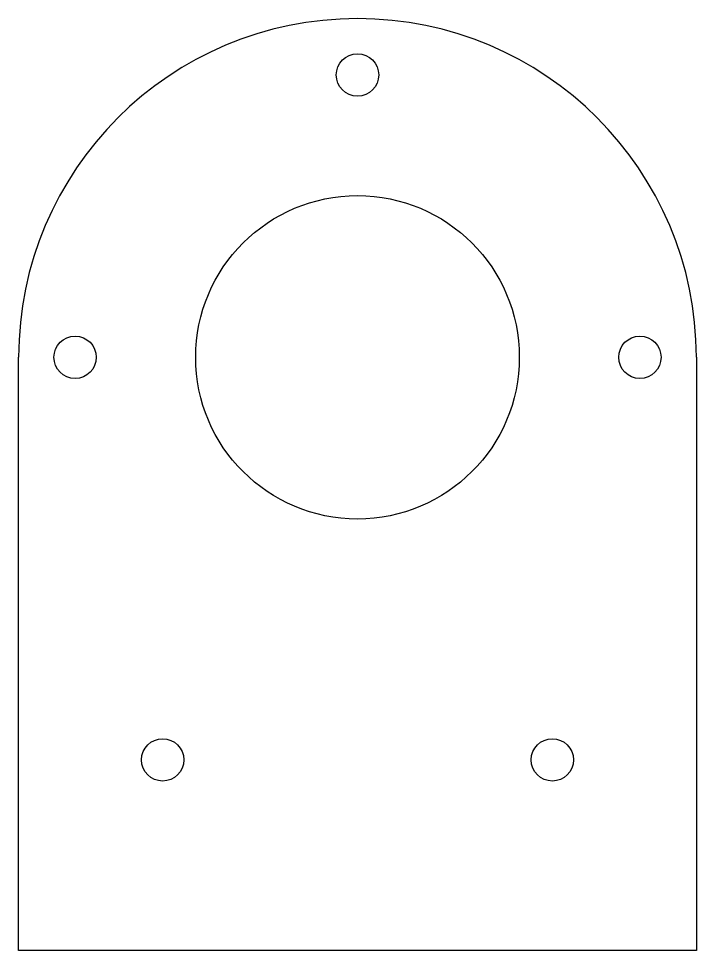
# Model space of a CAD drawing. Extents: x -40 to 40, y 0 to 110.
import ezdxf

# ---------------------------------------------------------------- set-up
doc = ezdxf.new("R2010")
doc.units = 0
doc.layers.get('0').update_dxf_attribs({"linetype": 'continuous'})

# ---------------------------------------------------------------- blocks, each defined once
blk = doc.blocks.new('PART__FEATURE')
at = {"color": 0}
for p, q in [((-40, 0), (-40, 70.05)), ((40, 70.05), (40, 0)), ((40, 0), (-40, 0))]:
    blk.add_line(p, q, dxfattribs=at)
for centre, radius in [((0, 103.4), 2.5), ((0, 70.05), 19.1), ((-33.333, 70.05), 2.5), ((33.333, 70.05), 2.5), ((-23, 22.5), 2.5), ((23, 22.5), 2.5)]:
    blk.add_circle(centre, radius, dxfattribs=at)
blk.add_arc((0, 70.05), 40, 0, -180, dxfattribs=at)

msp = doc.modelspace()

# ---------------------------------------------------------------- block references
msp.add_blockref('PART__FEATURE', (0, 0))

doc.saveas('drawing.dxf')
